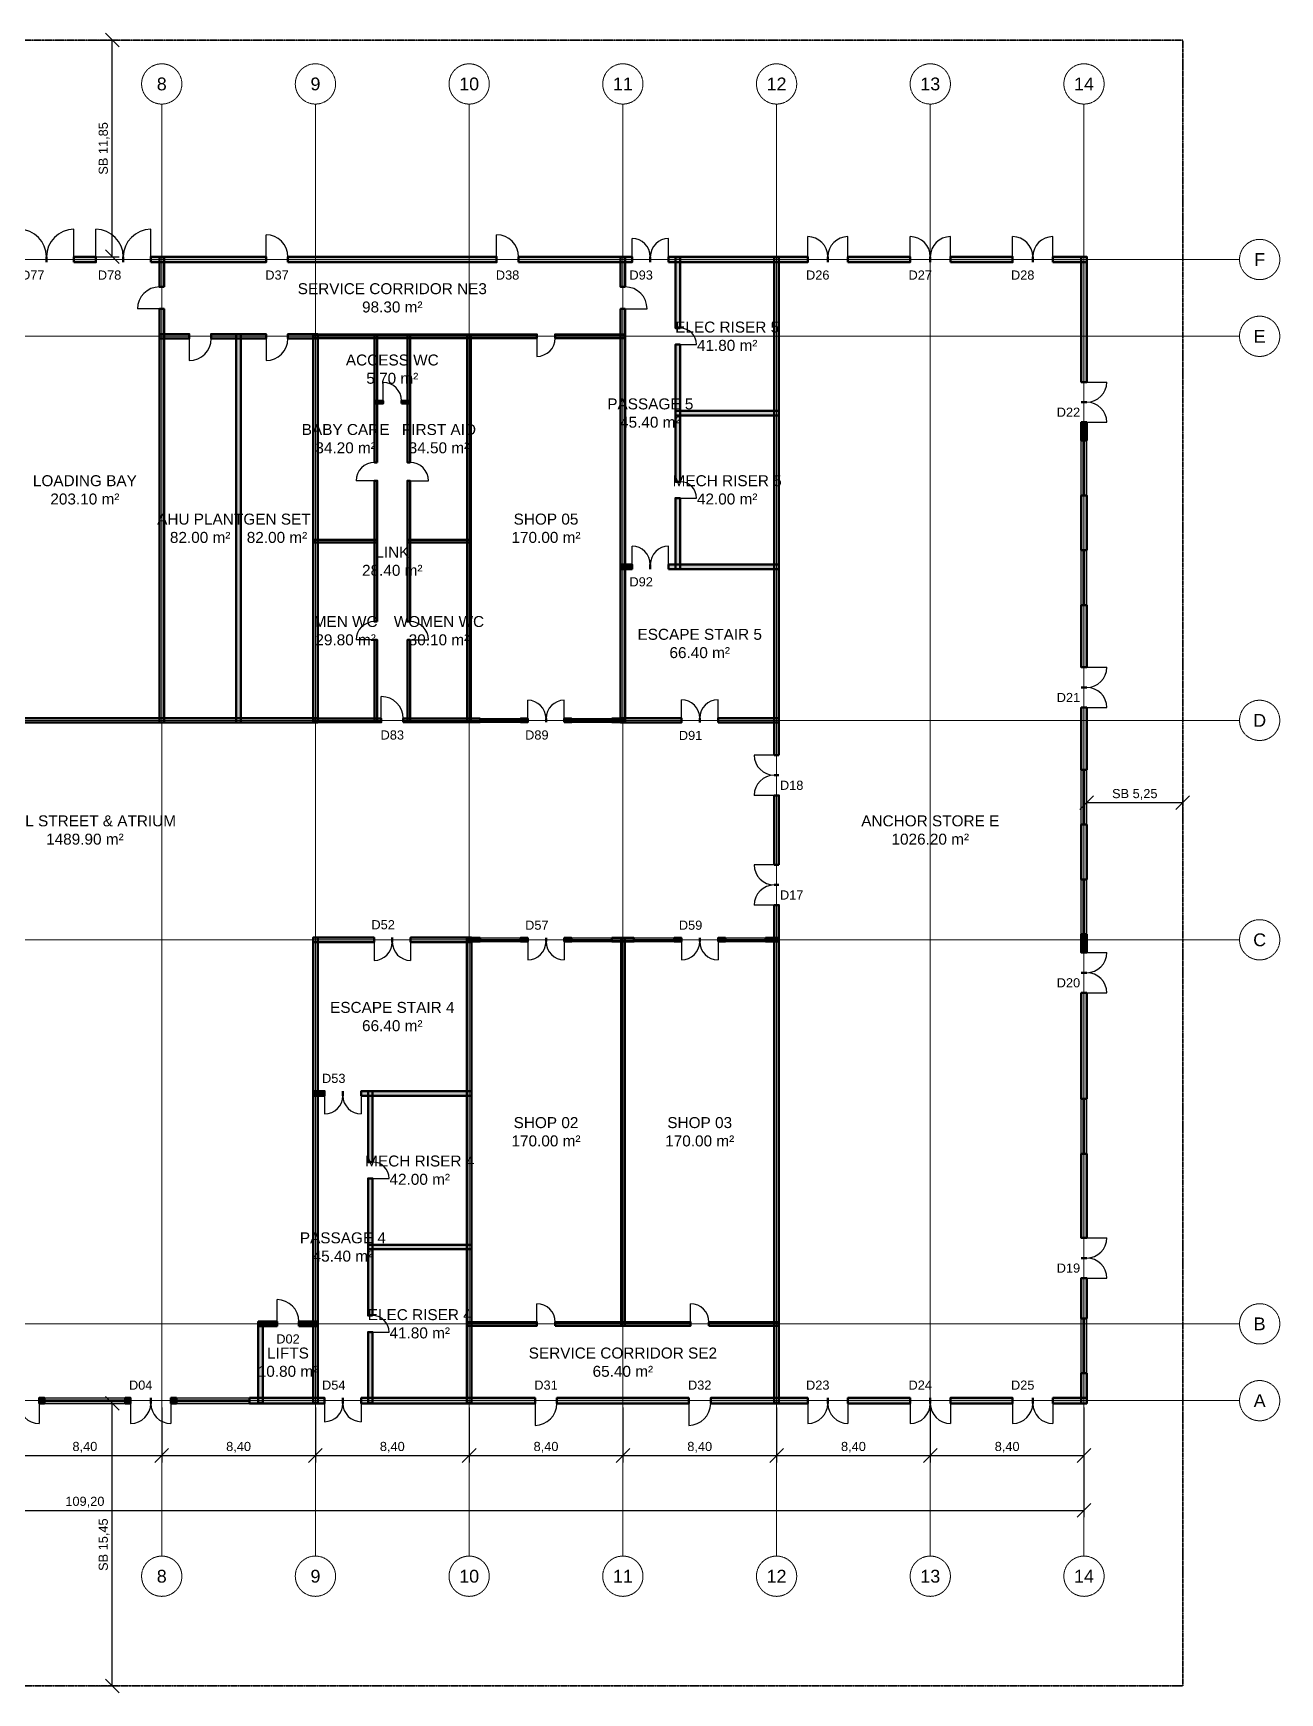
# Model space of a CAD drawing. Header units: millimetres. Extents: x -5300 to 125300, y -375 to 90375.
# Drawn here: x 57176 to 125300, y -375 to 90375 of the extents above; entities that cross this region are included whole.
import ezdxf
from ezdxf.enums import TextEntityAlignment as Align

# ---------------------------------------------------------------- set-up
doc = ezdxf.new("R2010")
doc.units = ezdxf.units.MM
doc.linetypes.add('CENTER', pattern=[5.08, 3.175, -0.635, 0.635, -0.635])
doc.linetypes.add('PHANTOM', pattern=[6.35, 3.175, -0.635, 0.635, -0.635, 0.635, -0.635])
for name, color, linetype, lineweight in [('A-ACHSEN', 1, 'CENTER', 13), ('A-FENSTER', 5, 'Continuous', 25), ('A-LAGEPLAN-GRENZE', 1, 'PHANTOM', 35), ('A-MASS', 1, 'Continuous', 18), ('A-OEFFNUNG-NR', 2, 'Continuous', 18), ('A-RAUM-STEMPEL', 2, 'Continuous', 18), ('A-SCHRAFFUR', 8, 'Continuous', 9), ('A-TUER', 3, 'Continuous', 25), ('A-WAND-TRAG', 7, 'Continuous', 50)]:
    doc.layers.add(name, color=color, linetype=linetype, lineweight=lineweight)
doc.styles.add('DE-ARIAL', font='arial.ttf')
doc.dimstyles.new('DE-100-M', dxfattribs={"dimscale": 250, "dimtxt": 2, "dimasz": 1.5, "dimexe": 1.5, "dimexo": 1.5, "dimgap": 0.8, "dimtad": 1, "dimlfac": 0.001, "dimzin": 0, "dimtxsty": 'DE-ARIAL', "dimtsz": 1.5, "dimcen": 2.5, "dimclrd": 256, "dimclre": 256, "dimclrt": 256, "dimazin": 3, "dimtfac": 1, "dimtmove": 0, "dimatfit": 3, "dimarcsym": 0})

msp = doc.modelspace()

# ---------------------------------------------------------------- hatches: boundary and pattern name
at = {"layer": 'A-SCHRAFFUR'}
for points in [[(59400, 77850), (60600, 77850), (60600, 78150), (59400, 78150)], [(63600, 77850), (69900, 77850), (69900, 78150), (63600, 78150)], [(64325, 76500), (64325, 78125), (64075, 78125), (64075, 76500)], [(71100, 77850), (82500, 77850), (82500, 78150), (71100, 78150)], [(83700, 77850), (89900, 77850), (89900, 78150), (83700, 78150)], [(89525, 76500), (89525, 78125), (89275, 78125), (89275, 76500)], [(91900, 77850), (99500, 77850), (99500, 78150), (91900, 78150)], [(92525, 74250), (92525, 78125), (92275, 78125), (92275, 74250)], [(97925, 50900), (97925, 78125), (97675, 78125), (97675, 50900)], [(101700, 77850), (105100, 77850), (105100, 78150), (101700, 78150)], [(107300, 77850), (110700, 77850), (110700, 78150), (107300, 78150)], [(112900, 77850), (114750, 77850), (114750, 78150), (112900, 78150)], [(114750, 71300), (114750, 78150), (114450, 78150), (114450, 71300)], [(64325, 52675), (64325, 75300), (64075, 75300), (64075, 52675)], [(89525, 52675), (89525, 75300), (89275, 75300), (89275, 52675)], [(64075, 73675), (65700, 73675), (65700, 73925), (64075, 73925)], [(66900, 73675), (69900, 73675), (69900, 73925), (66900, 73925)], [(68525, 52675), (68525, 73925), (68275, 73925), (68275, 52675)], [(71100, 73675), (72725, 73675), (72725, 73925), (71100, 73925)], [(72725, 52675), (72725, 73925), (72475, 73925), (72475, 52675)], [(72500, 73700), (84700, 73700), (84700, 73900), (72500, 73900)], [(75975, 66900), (75975, 73875), (75825, 73875), (75825, 66900)], [(77775, 66900), (77775, 73875), (77625, 73875), (77625, 66900)], [(81100, 52700), (81100, 73900), (80900, 73900), (80900, 52700)], [(85700, 73700), (89500, 73700), (89500, 73900), (85700, 73900)], [(92525, 65850), (92525, 73350), (92275, 73350), (92275, 65850)], [(75825, 70125), (76300, 70125), (76300, 70275), (75825, 70275)], [(77300, 70125), (77775, 70125), (77775, 70275), (77300, 70275)], [(92275, 69475), (97925, 69475), (97925, 69725), (92275, 69725)], [(114750, 68100), (114750, 69100), (114450, 69100), (114450, 68100)], [(75975, 58200), (75975, 65900), (75825, 65900), (75825, 58200)], [(77775, 58200), (77775, 65900), (77625, 65900), (77625, 58200)], [(92525, 61075), (92525, 64950), (92275, 64950), (92275, 61075)], [(114750, 62100), (114750, 65100), (114450, 65100), (114450, 62100)], [(72525, 62525), (75975, 62525), (75975, 62675), (72525, 62675)], [(77625, 62525), (81075, 62525), (81075, 62675), (77625, 62675)], [(89275, 61075), (89900, 61075), (89900, 61325), (89275, 61325)], [(91900, 61075), (97925, 61075), (97925, 61325), (91900, 61325)], [(114750, 55700), (114750, 59100), (114450, 59100), (114450, 55700)], [(75975, 52725), (75975, 57200), (75825, 57200), (75825, 52725)], [(77775, 52725), (77775, 57200), (77625, 57200), (77625, 52725)], [(47275, 52675), (72725, 52675), (72725, 52925), (47275, 52925)], [(72500, 52700), (76200, 52700), (76200, 52900), (72500, 52900)], [(77400, 52700), (81600, 52700), (81600, 52900), (77400, 52900)], [(83800, 52700), (84200, 52700), (84200, 52900), (83800, 52900)], [(86200, 52700), (86600, 52700), (86600, 52900), (86200, 52900)], [(88800, 52700), (89500, 52700), (89500, 52900), (88800, 52900)], [(89275, 52675), (92600, 52675), (92600, 52925), (89275, 52925)], [(94600, 52675), (97925, 52675), (97925, 52925), (94600, 52925)], [(114750, 50100), (114750, 53500), (114450, 53500), (114450, 50100)], [(97925, 44900), (97925, 48700), (97675, 48700), (97675, 44900)], [(114750, 44100), (114750, 47100), (114450, 47100), (114450, 44100)], [(97925, 15475), (97925, 42700), (97675, 42700), (97675, 15475)], [(72475, 40675), (75800, 40675), (75800, 40925), (72475, 40925)], [(72725, 15475), (72725, 40925), (72475, 40925), (72475, 15475)], [(77800, 40675), (81125, 40675), (81125, 40925), (77800, 40925)], [(81125, 15475), (81125, 40925), (80875, 40925), (80875, 15475)], [(80900, 40700), (81600, 40700), (81600, 40900), (80900, 40900)], [(83800, 40700), (84200, 40700), (84200, 40900), (83800, 40900)], [(86200, 40700), (86600, 40700), (86600, 40900), (86200, 40900)], [(88800, 40700), (90000, 40700), (90000, 40900), (88800, 40900)], [(89500, 19700), (89500, 40900), (89300, 40900), (89300, 19700)], [(92200, 40700), (92600, 40700), (92600, 40900), (92200, 40900)], [(94600, 40700), (95000, 40700), (95000, 40900), (94600, 40900)], [(97200, 40700), (97900, 40700), (97900, 40900), (97200, 40900)], [(114750, 40100), (114750, 41100), (114450, 41100), (114450, 40100)], [(114750, 32100), (114750, 37900), (114450, 37900), (114450, 32100)], [(72475, 32275), (73100, 32275), (73100, 32525), (72475, 32525)], [(75100, 32275), (81125, 32275), (81125, 32525), (75100, 32525)], [(75725, 28650), (75725, 32525), (75475, 32525), (75475, 28650)], [(114750, 24500), (114750, 29100), (114450, 29100), (114450, 24500)], [(75725, 20250), (75725, 27750), (75475, 27750), (75475, 20250)], [(75475, 23875), (81125, 23875), (81125, 24125), (75475, 24125)], [(114750, 20100), (114750, 22300), (114450, 22300), (114450, 20100)], [(69475, 19675), (70500, 19675), (70500, 19925), (69475, 19925)], [(69725, 15475), (69725, 19925), (69475, 19925), (69475, 15475)], [(71700, 19675), (72725, 19675), (72725, 19925), (71700, 19925)], [(75725, 15475), (75725, 19350), (75475, 19350), (75475, 15475)], [(80900, 19700), (84700, 19700), (84700, 19900), (80900, 19900)], [(85700, 19700), (93100, 19700), (93100, 19900), (85700, 19900)], [(94100, 19700), (97900, 19700), (97900, 19900), (94100, 19900)], [(114750, 15450), (114750, 17100), (114450, 17100), (114450, 15450)], [(57500, 15450), (57800, 15450), (57800, 15750), (57500, 15750)], [(62200, 15450), (62500, 15450), (62500, 15750), (62200, 15750)], [(64700, 15450), (65000, 15450), (65000, 15750), (64700, 15750)], [(69000, 15450), (73100, 15450), (73100, 15750), (69000, 15750)], [(75100, 15450), (84600, 15450), (84600, 15750), (75100, 15750)], [(85800, 15450), (93000, 15450), (93000, 15750), (85800, 15750)], [(94200, 15450), (99500, 15450), (99500, 15750), (94200, 15750)], [(101700, 15450), (105100, 15450), (105100, 15750), (101700, 15750)], [(107300, 15450), (110700, 15450), (110700, 15750), (107300, 15750)], [(112900, 15450), (114750, 15450), (114750, 15750), (112900, 15750)]]:
    msp.add_hatch(color=256, dxfattribs=at).paths.add_polyline_path(points)

# ---------------------------------------------------------------- linework, layer by layer
at = {"layer": 'A-ACHSEN'}
for p, q in [((64200, 7100), (64200, 86500)), ((72600, 7100), (72600, 86500)), ((81000, 7100), (81000, 86500)), ((89400, 7100), (89400, 86500)), ((97800, 7100), (97800, 86500)), ((106200, 7100), (106200, 86500)), ((114600, 7100), (114600, 86500)), ((-3100, 78000), (123100, 78000)), ((-3100, 73800), (123100, 73800)), ((-3100, 52800), (123100, 52800)), ((-3100, 40800), (123100, 40800)), ((-3100, 19800), (123100, 19800)), ((-3100, 15600), (123100, 15600))]:
    msp.add_line(p, q, dxfattribs=at)
for centre in [(64200, 87600), (72600, 87600), (81000, 87600), (89400, 87600), (97800, 87600), (106200, 87600), (114600, 87600), (124200, 78000), (124200, 73800), (124200, 52800), (124200, 40800), (124200, 19800), (124200, 15600), (64200, 6000), (72600, 6000), (81000, 6000), (89400, 6000), (97800, 6000), (106200, 6000), (114600, 6000)]:
    msp.add_circle(centre, 1100, dxfattribs=at)
at = {"layer": 'A-FENSTER'}
for p, q in [((114450, 65100), (114450, 68100)), ((114562.5, 65100), (114562.5, 68100)), ((114637.5, 65100), (114637.5, 68100)), ((114750, 65100), (114750, 68100)), ((114450, 59100), (114450, 62100)), ((114562.5, 59100), (114562.5, 62100)), ((114637.5, 59100), (114637.5, 62100)), ((114750, 59100), (114750, 62100)), ((81600, 52900), (83800, 52900)), ((81600, 52825), (83800, 52825)), ((81600, 52775), (83800, 52775)), ((81600, 52700), (83800, 52700)), ((86600, 52900), (88800, 52900)), ((86600, 52825), (88800, 52825)), ((86600, 52775), (88800, 52775)), ((86600, 52700), (88800, 52700)), ((114450, 47100), (114450, 50100)), ((114562.5, 47100), (114562.5, 50100)), ((114637.5, 47100), (114637.5, 50100)), ((114750, 47100), (114750, 50100)), ((114450, 41100), (114450, 44100)), ((114562.5, 41100), (114562.5, 44100)), ((114637.5, 41100), (114637.5, 44100)), ((114750, 41100), (114750, 44100)), ((81600, 40900), (83800, 40900)), ((86600, 40900), (88800, 40900)), ((90000, 40900), (92200, 40900)), ((95000, 40900), (97200, 40900)), ((81600, 40825), (83800, 40825)), ((81600, 40775), (83800, 40775)), ((81600, 40700), (83800, 40700)), ((86600, 40825), (88800, 40825)), ((86600, 40775), (88800, 40775)), ((86600, 40700), (88800, 40700)), ((90000, 40825), (92200, 40825)), ((90000, 40775), (92200, 40775)), ((90000, 40700), (92200, 40700)), ((95000, 40825), (97200, 40825)), ((95000, 40775), (97200, 40775)), ((95000, 40700), (97200, 40700)), ((114450, 29100), (114450, 32100)), ((114562.5, 29100), (114562.5, 32100)), ((114637.5, 29100), (114637.5, 32100)), ((114750, 29100), (114750, 32100)), ((114450, 17100), (114450, 20100)), ((114562.5, 17100), (114562.5, 20100)), ((114637.5, 17100), (114637.5, 20100)), ((114750, 17100), (114750, 20100)), ((57800, 15750), (62200, 15750)), ((57800, 15637.5), (62200, 15637.5)), ((57800, 15562.5), (62200, 15562.5)), ((57800, 15450), (62200, 15450)), ((65000, 15750), (69000, 15750)), ((65000, 15637.5), (69000, 15637.5)), ((65000, 15562.5), (69000, 15562.5)), ((65000, 15450), (69000, 15450))]:
    msp.add_line(p, q, dxfattribs=at)
at = {"layer": 'A-LAGEPLAN-GRENZE'}
msp.add_lwpolyline([(0, 0), (120000, 0), (120000, 90000), (0, 90000)], close=True, dxfattribs=at)
at = {"layer": 'A-TUER'}
for p, q in [((59400, 78150), (59400, 79650)), ((60600, 78150), (60600, 79650)), ((63600, 78150), (63600, 79650)), ((69900, 78150), (69900, 79350)), ((82500, 78150), (82500, 79350)), ((89900, 78150), (89900, 79150)), ((91900, 78150), (91900, 79150)), ((99500, 78150), (99500, 79250)), ((101700, 78150), (101700, 79250)), ((105100, 78150), (105100, 79250)), ((107300, 78150), (107300, 79250)), ((110700, 78150), (110700, 79250)), ((112900, 78150), (112900, 79250)), ((64075, 75300), (62875, 75300)), ((89525, 75300), (90725, 75300)), ((65700, 73675), (65700, 72475)), ((69900, 73675), (69900, 72475)), ((84700, 73700), (84700, 72700)), ((92525, 73350), (93425, 73350)), ((76300, 70275), (76300, 71275)), ((114750, 71300), (115850, 71300)), ((114750, 69100), (115850, 69100)), ((75825, 65900), (74825, 65900)), ((77775, 65900), (78775, 65900)), ((92525, 64950), (93425, 64950)), ((89900, 61325), (89900, 62325)), ((91900, 61325), (91900, 62325)), ((75825, 57200), (74825, 57200)), ((77775, 57200), (78775, 57200)), ((114750, 55700), (115850, 55700)), ((76200, 52900), (76200, 54100)), ((84200, 52900), (84200, 53900)), ((86200, 52900), (86200, 53900)), ((92600, 52925), (92600, 53925)), ((94600, 52925), (94600, 53925)), ((114750, 53500), (115850, 53500)), ((97675, 50900), (96575, 50900)), ((97675, 48700), (96575, 48700)), ((97675, 44900), (96575, 44900)), ((97675, 42700), (96575, 42700)), ((75800, 40675), (75800, 39675)), ((77800, 40675), (77800, 39675)), ((84200, 40700), (84200, 39700)), ((86200, 40700), (86200, 39700)), ((92600, 40700), (92600, 39700)), ((94600, 40700), (94600, 39700)), ((114750, 40100), (115850, 40100)), ((114750, 37900), (115850, 37900)), ((73100, 32275), (73100, 31275)), ((75100, 32275), (75100, 31275)), ((75725, 27750), (76625, 27750)), ((114750, 24500), (115850, 24500)), ((114750, 22300), (115850, 22300)), ((70500, 19925), (70500, 21125)), ((84700, 19900), (84700, 20900)), ((93100, 19900), (93100, 20900)), ((75725, 19350), (76625, 19350)), ((57500, 15450), (57500, 14350)), ((62500, 15450), (62500, 14350)), ((64700, 15450), (64700, 14350)), ((73100, 15450), (73100, 14450)), ((75100, 15450), (75100, 14450)), ((84600, 15450), (84600, 14250)), ((93000, 15450), (93000, 14250)), ((99500, 15450), (99500, 14350)), ((101700, 15450), (101700, 14350)), ((105100, 15450), (105100, 14350)), ((107300, 15450), (107300, 14350)), ((110700, 15450), (110700, 14350)), ((112900, 15450), (112900, 14350))]:
    msp.add_line(p, q, dxfattribs=at)
for centre, radius, start, end in [((56400, 78150), 1500, 0, 90), ((59400, 78150), 1500, 90, 180), ((60600, 78150), 1500, 0, 90), ((63600, 78150), 1500, 90, 180), ((69900, 78150), 1200, 0, 90), ((82500, 78150), 1200, 0, 90), ((89900, 78150), 1000, 0, 90), ((91900, 78150), 1000, 90, 180), ((99500, 78150), 1100, 0, 90), ((101700, 78150), 1100, 90, 180), ((105100, 78150), 1100, 0, 90), ((107300, 78150), 1100, 90, 180), ((110700, 78150), 1100, 0, 90), ((112900, 78150), 1100, 90, 180), ((64075, 75300), 1200, 90, 180), ((89525, 75300), 1200, 0, 90), ((65700, 73675), 1200, -90, 0), ((69900, 73675), 1200, -90, 0), ((84700, 73700), 1000, -90, 0), ((92525, 73350), 900, 0, 90), ((76300, 70275), 1000, 0, 90), ((114750, 71300), 1100, -90, 0), ((114750, 69100), 1100, 0, 90), ((75825, 65900), 1000, 90, 180), ((77775, 65900), 1000, 0, 90), ((92525, 64950), 900, 0, 90), ((89900, 61325), 1000, 0, 90), ((91900, 61325), 1000, 90, 180), ((75825, 57200), 1000, 90, 180), ((77775, 57200), 1000, 0, 90), ((114750, 55700), 1100, -90, 0), ((114750, 53500), 1100, 0, 90), ((76200, 52900), 1200, 0, 90), ((84200, 52900), 1000, 0, 90), ((86200, 52900), 1000, 90, 180), ((92600, 52925), 1000, 0, 90), ((94600, 52925), 1000, 90, 180), ((97675, 50900), 1100, 180, -90), ((97675, 48700), 1100, 90, 180), ((97675, 44900), 1100, 180, -90), ((97675, 42700), 1100, 90, 180), ((75800, 40675), 1000, -90, 0), ((77800, 40675), 1000, 180, -90), ((84200, 40700), 1000, -90, 0), ((86200, 40700), 1000, 180, -90), ((92600, 40700), 1000, -90, 0), ((94600, 40700), 1000, 180, -90), ((114750, 40100), 1100, -90, 0), ((114750, 37900), 1100, 0, 90), ((73100, 32275), 1000, -90, 0), ((75100, 32275), 1000, 180, -90), ((75725, 27750), 900, 0, 90), ((114750, 24500), 1100, -90, 0), ((114750, 22300), 1100, 0, 90), ((70500, 19925), 1200, 0, 90), ((84700, 19900), 1000, 0, 90), ((93100, 19900), 1000, 0, 90), ((75725, 19350), 900, 0, 90), ((57500, 15450), 1100, 180, -90), ((62500, 15450), 1100, -90, 0), ((64700, 15450), 1100, 180, -90), ((73100, 15450), 1000, -90, 0), ((75100, 15450), 1000, 180, -90), ((84600, 15450), 1200, -90, 0), ((93000, 15450), 1200, -90, 0), ((99500, 15450), 1100, -90, 0), ((101700, 15450), 1100, 180, -90), ((105100, 15450), 1100, -90, 0), ((107300, 15450), 1100, 180, -90), ((110700, 15450), 1100, -90, 0), ((112900, 15450), 1100, 180, -90)]:
    msp.add_arc(centre, radius, start, end, dxfattribs=at)
at = {"layer": 'A-WAND-TRAG'}
for p, q in [((57900, 77850), (57900, 78150)), ((57900, 77850), (57900, 78150)), ((59400, 77850), (59400, 78150)), ((60600, 77850), (60600, 78150)), ((62100, 77850), (62100, 78150)), ((62100, 77850), (62100, 78150)), ((63600, 77850), (63600, 78150)), ((69900, 77850), (69900, 78150)), ((71100, 77850), (71100, 78150)), ((82500, 77850), (82500, 78150)), ((83700, 77850), (83700, 78150)), ((89900, 77850), (89900, 78150)), ((90900, 77850), (90900, 78150)), ((90900, 77850), (90900, 78150)), ((91900, 77850), (91900, 78150)), ((99500, 77850), (99500, 78150)), ((100600, 77850), (100600, 78150)), ((100600, 77850), (100600, 78150)), ((101700, 77850), (101700, 78150)), ((105100, 77850), (105100, 78150)), ((106200, 77850), (106200, 78150)), ((106200, 77850), (106200, 78150)), ((107300, 77850), (107300, 78150)), ((110700, 77850), (110700, 78150)), ((111800, 77850), (111800, 78150)), ((111800, 77850), (111800, 78150)), ((112900, 77850), (112900, 78150)), ((64325, 76500), (64075, 76500)), ((89525, 76500), (89275, 76500)), ((64325, 75300), (64075, 75300)), ((89525, 75300), (89275, 75300)), ((65700, 73675), (65700, 73925)), ((66900, 73675), (66900, 73925)), ((69900, 73675), (69900, 73925)), ((71100, 73675), (71100, 73925)), ((84700, 73700), (84700, 73900)), ((85700, 73700), (85700, 73900)), ((92525, 74250), (92275, 74250)), ((92525, 73350), (92275, 73350)), ((114750, 71300), (114450, 71300)), ((76300, 70125), (76300, 70275)), ((77300, 70125), (77300, 70275)), ((114750, 70200), (114450, 70200)), ((114750, 70200), (114450, 70200)), ((114750, 69100), (114450, 69100)), ((114750, 68100), (114450, 68100)), ((75975, 66900), (75825, 66900)), ((77775, 66900), (77625, 66900)), ((75975, 65900), (75825, 65900)), ((77775, 65900), (77625, 65900)), ((92525, 65850), (92275, 65850)), ((92525, 64950), (92275, 64950)), ((114750, 65100), (114450, 65100)), ((114750, 62100), (114450, 62100)), ((89900, 61075), (89900, 61325)), ((90900, 61075), (90900, 61325)), ((90900, 61075), (90900, 61325)), ((91900, 61075), (91900, 61325)), ((114750, 59100), (114450, 59100)), ((75975, 58200), (75825, 58200)), ((77775, 58200), (77625, 58200)), ((75975, 57200), (75825, 57200)), ((77775, 57200), (77625, 57200)), ((114750, 55700), (114450, 55700)), ((114750, 54600), (114450, 54600)), ((114750, 54600), (114450, 54600)), ((76200, 52700), (76200, 52900)), ((77400, 52700), (77400, 52900)), ((81600, 52700), (81600, 52900)), ((83800, 52700), (83800, 52900)), ((84200, 52700), (84200, 52900)), ((85200, 52700), (85200, 52900)), ((85200, 52700), (85200, 52900)), ((86200, 52700), (86200, 52900)), ((86600, 52700), (86600, 52900)), ((88800, 52700), (88800, 52900)), ((92600, 52675), (92600, 52925)), ((93600, 52675), (93600, 52925)), ((93600, 52675), (93600, 52925)), ((94600, 52675), (94600, 52925)), ((114750, 53500), (114450, 53500)), ((97925, 50900), (97675, 50900)), ((114750, 50100), (114450, 50100)), ((97925, 49800), (97675, 49800)), ((97925, 49800), (97675, 49800)), ((97925, 48700), (97675, 48700)), ((114750, 47100), (114450, 47100)), ((97925, 44900), (97675, 44900)), ((97925, 43800), (97675, 43800)), ((97925, 43800), (97675, 43800)), ((114750, 44100), (114450, 44100)), ((97925, 42700), (97675, 42700)), ((75800, 40675), (75800, 40925)), ((76800, 40675), (76800, 40925)), ((76800, 40675), (76800, 40925)), ((77800, 40675), (77800, 40925)), ((81600, 40700), (81600, 40900)), ((83800, 40700), (83800, 40900)), ((84200, 40700), (84200, 40900)), ((85200, 40700), (85200, 40900)), ((85200, 40700), (85200, 40900)), ((86200, 40700), (86200, 40900)), ((86600, 40700), (86600, 40900)), ((88800, 40700), (88800, 40900)), ((90000, 40700), (90000, 40900)), ((92200, 40700), (92200, 40900)), ((92600, 40700), (92600, 40900)), ((93600, 40700), (93600, 40900)), ((93600, 40700), (93600, 40900)), ((94600, 40700), (94600, 40900)), ((95000, 40700), (95000, 40900)), ((97200, 40700), (97200, 40900)), ((114750, 41100), (114450, 41100)), ((114750, 40100), (114450, 40100)), ((114750, 39000), (114450, 39000)), ((114750, 39000), (114450, 39000)), ((114750, 37900), (114450, 37900)), ((73100, 32275), (73100, 32525)), ((74100, 32275), (74100, 32525)), ((74100, 32275), (74100, 32525)), ((75100, 32275), (75100, 32525)), ((114750, 32100), (114450, 32100)), ((114750, 29100), (114450, 29100)), ((75725, 28650), (75475, 28650)), ((75725, 27750), (75475, 27750)), ((114750, 24500), (114450, 24500)), ((114750, 23400), (114450, 23400)), ((114750, 23400), (114450, 23400)), ((114750, 22300), (114450, 22300)), ((75725, 20250), (75475, 20250)), ((114750, 20100), (114450, 20100)), ((70500, 19675), (70500, 19925)), ((71700, 19675), (71700, 19925)), ((75725, 19350), (75475, 19350)), ((84700, 19700), (84700, 19900)), ((85700, 19700), (85700, 19900)), ((93100, 19700), (93100, 19900)), ((94100, 19700), (94100, 19900)), ((114750, 17100), (114450, 17100)), ((57500, 15450), (57500, 15750)), ((57800, 15450), (57800, 15750)), ((62200, 15450), (62200, 15750)), ((62500, 15450), (62500, 15750)), ((63600, 15450), (63600, 15750)), ((63600, 15450), (63600, 15750)), ((64700, 15450), (64700, 15750)), ((65000, 15450), (65000, 15750)), ((69000, 15450), (69000, 15750)), ((73100, 15450), (73100, 15750)), ((74100, 15450), (74100, 15750)), ((74100, 15450), (74100, 15750)), ((75100, 15450), (75100, 15750)), ((84600, 15450), (84600, 15750)), ((85800, 15450), (85800, 15750)), ((93000, 15450), (93000, 15750)), ((94200, 15450), (94200, 15750)), ((99500, 15450), (99500, 15750)), ((100600, 15450), (100600, 15750)), ((100600, 15450), (100600, 15750)), ((101700, 15450), (101700, 15750)), ((105100, 15450), (105100, 15750)), ((106200, 15450), (106200, 15750)), ((106200, 15450), (106200, 15750)), ((107300, 15450), (107300, 15750)), ((110700, 15450), (110700, 15750)), ((111800, 15450), (111800, 15750)), ((111800, 15450), (111800, 15750)), ((112900, 15450), (112900, 15750))]:
    msp.add_line(p, q, dxfattribs=at)
for points in [[(59400, 77850), (60600, 77850), (60600, 78150), (59400, 78150)], [(63600, 77850), (69900, 77850), (69900, 78150), (63600, 78150)], [(64325, 76500), (64325, 78125), (64075, 78125), (64075, 76500)], [(71100, 77850), (82500, 77850), (82500, 78150), (71100, 78150)], [(83700, 77850), (89900, 77850), (89900, 78150), (83700, 78150)], [(89525, 76500), (89525, 78125), (89275, 78125), (89275, 76500)], [(91900, 77850), (99500, 77850), (99500, 78150), (91900, 78150)], [(92525, 74250), (92525, 78125), (92275, 78125), (92275, 74250)], [(97925, 50900), (97925, 78125), (97675, 78125), (97675, 50900)], [(101700, 77850), (105100, 77850), (105100, 78150), (101700, 78150)], [(107300, 77850), (110700, 77850), (110700, 78150), (107300, 78150)], [(112900, 77850), (114750, 77850), (114750, 78150), (112900, 78150)], [(114750, 71300), (114750, 78150), (114450, 78150), (114450, 71300)], [(64325, 52675), (64325, 75300), (64075, 75300), (64075, 52675)], [(89525, 52675), (89525, 75300), (89275, 75300), (89275, 52675)], [(64075, 73675), (65700, 73675), (65700, 73925), (64075, 73925)], [(66900, 73675), (69900, 73675), (69900, 73925), (66900, 73925)], [(68525, 52675), (68525, 73925), (68275, 73925), (68275, 52675)], [(71100, 73675), (72725, 73675), (72725, 73925), (71100, 73925)], [(72725, 52675), (72725, 73925), (72475, 73925), (72475, 52675)], [(72500, 73700), (84700, 73700), (84700, 73900), (72500, 73900)], [(75975, 66900), (75975, 73875), (75825, 73875), (75825, 66900)], [(77775, 66900), (77775, 73875), (77625, 73875), (77625, 66900)], [(81100, 52700), (81100, 73900), (80900, 73900), (80900, 52700)], [(85700, 73700), (89500, 73700), (89500, 73900), (85700, 73900)], [(92525, 65850), (92525, 73350), (92275, 73350), (92275, 65850)], [(75825, 70125), (76300, 70125), (76300, 70275), (75825, 70275)], [(77300, 70125), (77775, 70125), (77775, 70275), (77300, 70275)], [(92275, 69475), (97925, 69475), (97925, 69725), (92275, 69725)], [(114750, 68100), (114750, 69100), (114450, 69100), (114450, 68100)], [(75975, 58200), (75975, 65900), (75825, 65900), (75825, 58200)], [(77775, 58200), (77775, 65900), (77625, 65900), (77625, 58200)], [(92525, 61075), (92525, 64950), (92275, 64950), (92275, 61075)], [(114750, 62100), (114750, 65100), (114450, 65100), (114450, 62100)], [(72525, 62525), (75975, 62525), (75975, 62675), (72525, 62675)], [(77625, 62525), (81075, 62525), (81075, 62675), (77625, 62675)], [(89275, 61075), (89900, 61075), (89900, 61325), (89275, 61325)], [(91900, 61075), (97925, 61075), (97925, 61325), (91900, 61325)], [(114750, 55700), (114750, 59100), (114450, 59100), (114450, 55700)], [(75975, 52725), (75975, 57200), (75825, 57200), (75825, 52725)], [(77775, 52725), (77775, 57200), (77625, 57200), (77625, 52725)], [(47275, 52675), (72725, 52675), (72725, 52925), (47275, 52925)], [(72500, 52700), (76200, 52700), (76200, 52900), (72500, 52900)], [(77400, 52700), (81600, 52700), (81600, 52900), (77400, 52900)], [(83800, 52700), (84200, 52700), (84200, 52900), (83800, 52900)], [(86200, 52700), (86600, 52700), (86600, 52900), (86200, 52900)], [(88800, 52700), (89500, 52700), (89500, 52900), (88800, 52900)], [(89275, 52675), (92600, 52675), (92600, 52925), (89275, 52925)], [(94600, 52675), (97925, 52675), (97925, 52925), (94600, 52925)], [(114750, 50100), (114750, 53500), (114450, 53500), (114450, 50100)], [(97925, 44900), (97925, 48700), (97675, 48700), (97675, 44900)], [(114750, 44100), (114750, 47100), (114450, 47100), (114450, 44100)], [(97925, 15475), (97925, 42700), (97675, 42700), (97675, 15475)], [(72475, 40675), (75800, 40675), (75800, 40925), (72475, 40925)], [(72725, 15475), (72725, 40925), (72475, 40925), (72475, 15475)], [(77800, 40675), (81125, 40675), (81125, 40925), (77800, 40925)], [(81125, 15475), (81125, 40925), (80875, 40925), (80875, 15475)], [(80900, 40700), (81600, 40700), (81600, 40900), (80900, 40900)], [(83800, 40700), (84200, 40700), (84200, 40900), (83800, 40900)], [(86200, 40700), (86600, 40700), (86600, 40900), (86200, 40900)], [(88800, 40700), (90000, 40700), (90000, 40900), (88800, 40900)], [(89500, 19700), (89500, 40900), (89300, 40900), (89300, 19700)], [(92200, 40700), (92600, 40700), (92600, 40900), (92200, 40900)], [(94600, 40700), (95000, 40700), (95000, 40900), (94600, 40900)], [(97200, 40700), (97900, 40700), (97900, 40900), (97200, 40900)], [(114750, 40100), (114750, 41100), (114450, 41100), (114450, 40100)], [(114750, 32100), (114750, 37900), (114450, 37900), (114450, 32100)], [(72475, 32275), (73100, 32275), (73100, 32525), (72475, 32525)], [(75100, 32275), (81125, 32275), (81125, 32525), (75100, 32525)], [(75725, 28650), (75725, 32525), (75475, 32525), (75475, 28650)], [(114750, 24500), (114750, 29100), (114450, 29100), (114450, 24500)], [(75725, 20250), (75725, 27750), (75475, 27750), (75475, 20250)], [(75475, 23875), (81125, 23875), (81125, 24125), (75475, 24125)], [(114750, 20100), (114750, 22300), (114450, 22300), (114450, 20100)], [(69475, 19675), (70500, 19675), (70500, 19925), (69475, 19925)], [(69725, 15475), (69725, 19925), (69475, 19925), (69475, 15475)], [(71700, 19675), (72725, 19675), (72725, 19925), (71700, 19925)], [(75725, 15475), (75725, 19350), (75475, 19350), (75475, 15475)], [(80900, 19700), (84700, 19700), (84700, 19900), (80900, 19900)], [(85700, 19700), (93100, 19700), (93100, 19900), (85700, 19900)], [(94100, 19700), (97900, 19700), (97900, 19900), (94100, 19900)], [(114750, 15450), (114750, 17100), (114450, 17100), (114450, 15450)], [(57500, 15450), (57800, 15450), (57800, 15750), (57500, 15750)], [(62200, 15450), (62500, 15450), (62500, 15750), (62200, 15750)], [(64700, 15450), (65000, 15450), (65000, 15750), (64700, 15750)], [(69000, 15450), (73100, 15450), (73100, 15750), (69000, 15750)], [(75100, 15450), (84600, 15450), (84600, 15750), (75100, 15750)], [(85800, 15450), (93000, 15450), (93000, 15750), (85800, 15750)], [(94200, 15450), (99500, 15450), (99500, 15750), (94200, 15750)], [(101700, 15450), (105100, 15450), (105100, 15750), (101700, 15750)], [(107300, 15450), (110700, 15450), (110700, 15750), (107300, 15750)], [(112900, 15450), (114750, 15450), (114750, 15750), (112900, 15750)]]:
    msp.add_lwpolyline(points, close=True, dxfattribs=at)

# ---------------------------------------------------------------- texts
at = {"layer": 'A-ACHSEN', "style": 'DE-ARIAL'}
for s, p in [('8', (64200, 87600)), ('9', (72600, 87600)), ('10', (81000, 87600)), ('11', (89400, 87600)), ('12', (97800, 87600)), ('13', (106200, 87600)), ('14', (114600, 87600)), ('F', (124200, 78000)), ('E', (124200, 73800)), ('D', (124200, 52800)), ('C', (124200, 40800)), ('B', (124200, 19800)), ('A', (124200, 15600)), ('8', (64200, 6000)), ('9', (72600, 6000)), ('10', (81000, 6000)), ('12', (97800, 6000)), ('13', (106200, 6000)), ('11', (89400, 6000)), ('14', (114600, 6000))]:
    msp.add_text(s, height=700, dxfattribs=at).set_placement(p, align=Align.MIDDLE_CENTER)
at = {"layer": 'A-OEFFNUNG-NR', "style": 'DE-ARIAL'}
for s, p in [('D77', (57150, 77150)), ('D78', (61350, 77150)), ('D37', (70500, 77150)), ('D38', (83100, 77150)), ('D93', (90400, 77150)), ('D26', (100050, 77150)), ('D27', (105650, 77150)), ('D28', (111250, 77150)), ('D22', (113750, 69650)), ('D92', (90400, 60375)), ('D21', (113750, 54050)), ('D83', (76800, 52000)), ('D89', (84700, 52000)), ('D91', (93100, 51975)), ('D18', (98625, 49250)), ('D17', (98625, 43250)), ('D52', (76300, 41625)), ('D57', (84700, 41600)), ('D59', (93100, 41600)), ('D20', (113750, 38450)), ('D53', (73600, 33225)), ('D19', (113750, 22850)), ('D02', (71100, 18975)), ('D04', (63050, 16450)), ('D54', (73600, 16450)), ('D31', (85200, 16450)), ('D32', (93600, 16450)), ('D23', (100050, 16450)), ('D24', (105650, 16450)), ('D25', (111250, 16450))]:
    msp.add_text(s, height=500, dxfattribs=at).set_placement(p, align=Align.MIDDLE_CENTER)
at = {"layer": 'A-RAUM-STEMPEL', "char_height": 600, "attachment_point": 5, "style": 'DE-ARIAL'}
for s, insert in [('SERVICE CORRIDOR NE3\\P98.30 m²', (76800, 75900)), ('ELEC RISER 5\\P41.80 m²', (95100, 73800)), ('ACCESS WC\\P5.70 m²', (76800, 72000)), ('PASSAGE 5\\P45.40 m²', (90900, 69600)), ('BABY CARE\\P34.20 m²', (74250, 68200)), ('FIRST AID\\P34.50 m²', (79350, 68200)), ('LOADING BAY\\P203.10 m²', (60000, 65400)), ('MECH RISER 5\\P42.00 m²', (95100, 65400)), ('AHU PLANT\\P82.00 m²', (66300, 63300)), ('GEN SET\\P82.00 m²', (70500, 63300)), ('SHOP 05\\P170.00 m²', (85200, 63300)), ('LINK\\P28.40 m²', (76800, 61500)), ('MEN WC\\P29.80 m²', (74250, 57700)), ('WOMEN WC\\P30.10 m²', (79350, 57700)), ('ESCAPE STAIR 5\\P66.40 m²', (93600, 57000)), ('MALL STREET & ATRIUM\\P1489.90 m²', (60000, 46800)), ('ANCHOR STORE E\\P1026.20 m²', (106200, 46800)), ('ESCAPE STAIR 4\\P66.40 m²', (76800, 36600)), ('SHOP 02\\P170.00 m²', (85200, 30300)), ('SHOP 03\\P170.00 m²', (93600, 30300)), ('MECH RISER 4\\P42.00 m²', (78300, 28200)), ('PASSAGE 4\\P45.40 m²', (74100, 24000)), ('ELEC RISER 4\\P41.80 m²', (78300, 19800)), ('LIFTS\\P10.80 m²', (71100, 17700)), ('SERVICE CORRIDOR SE2\\P65.40 m²', (89400, 17700))]:
    msp.add_mtext(s, dxfattribs=dict(at, insert=insert))

# ---------------------------------------------------------------- dimensions: what is measured, and where the dimension line sits
at = {"layer": 'A-MASS'}
for base, p1, p2 in [((61500, 78150), (60000, 78150), (60000, 90000)), ((61500, 0), (60000, 0), (60000, 15450))]:
    msp.add_linear_dim(base=base, p1=p1, p2=p2, angle=90, text='SB <>', dimstyle='DE-100-M', dxfattribs=at).render()
msp.add_linear_dim(base=(114750, 48300), p1=(114750, 46800), p2=(120000, 46800), text='SB <>', dimstyle='DE-100-M', dxfattribs=at).render()
for base, p1, p2 in [((5400, 9600), (5400, 15600), (114600, 15600)), ((55800, 12600), (55800, 15600), (64200, 15600)), ((64200, 12600), (64200, 15600), (72600, 15600)), ((72600, 12600), (72600, 15600), (81000, 15600)), ((81000, 12600), (81000, 15600), (89400, 15600)), ((89400, 12600), (89400, 15600), (97800, 15600)), ((97800, 12600), (97800, 15600), (106200, 15600)), ((106200, 12600), (106200, 15600), (114600, 15600))]:
    msp.add_linear_dim(base=base, p1=p1, p2=p2, dimstyle='DE-100-M', dxfattribs=at).render()

doc.saveas('drawing.dxf')
